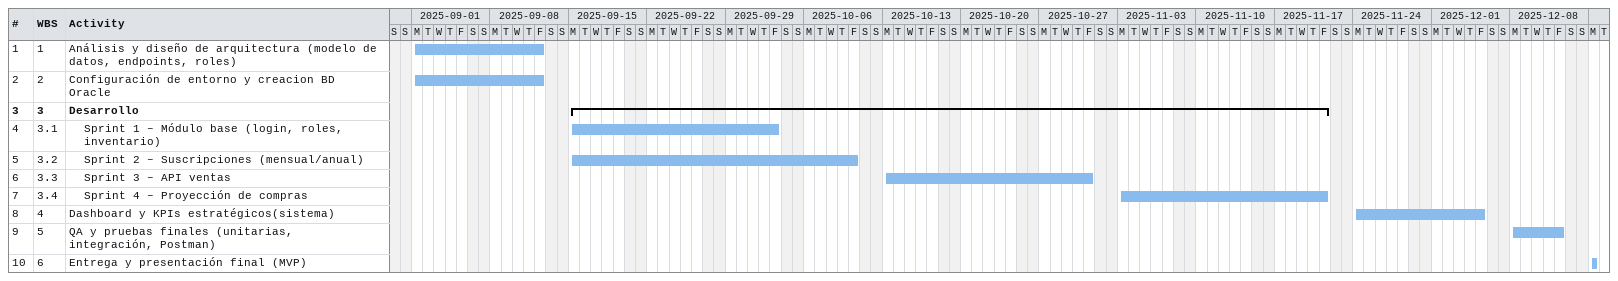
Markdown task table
| ID | WBS | Task | Start | Finish |
|---|---|---|---|---|
| 1 | 1 | Análisis y diseño de arquitectura (modelo de datos, endpoints, roles) | 2025-09-01 | 2025-09-12 |
| 2 | 2 | Configuración de entorno y creacion BD Oracle | 2025-09-01 | 2025-09-12 |
| 3 | 3 | **Desarrollo** | 2025-09-15 | 2025-11-21 |
| 4 | 3.1 | Sprint 1 – Módulo base (login, roles, inventario) | 2025-09-15 | 2025-10-03 |
| 5 | 3.2 | Sprint 2 – Suscripciones (mensual/anual) | 2025-09-15 | 2025-10-10 |
| 6 | 3.3 | Sprint 3 – API ventas | 2025-10-13 | 2025-10-31 |
| 7 | 3.4 | Sprint 4 – Proyección de compras | 2025-11-03 | 2025-11-21 |
| 8 | 4 | Dashboard y KPIs estratégicos(sistema) | 2025-11-24 | 2025-12-05 |
| 9 | 5 | QA y pruebas finales (unitarias, integración, Postman) | 2025-12-08 | 2025-12-12 |
| 10 | 6 | Entrega y presentación final (MVP) | 2025-12-15 | 2025-12-15 |
